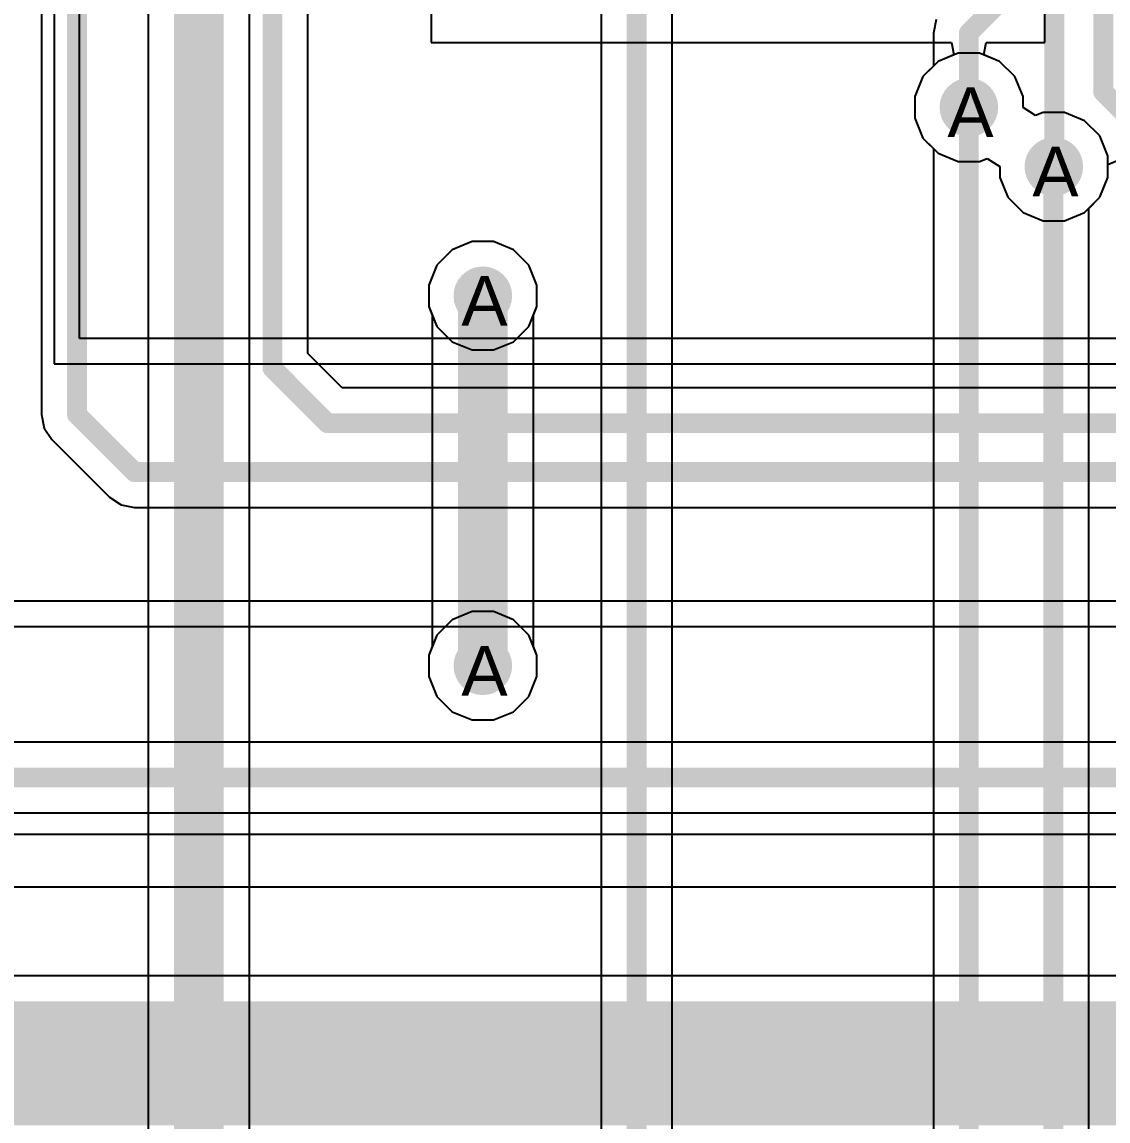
# Model space of a CAD drawing. Header units: inches. Extents: x 0 to 208, y 0 to 213.
# Drawn here: x 1.5934 to 2.0308, y 2.1997 to 2.6423 of the extents above; entities that cross this region are included whole.
import ezdxf

# ---------------------------------------------------------------- set-up
doc = ezdxf.new("R2010")
doc.units = ezdxf.units.IN
doc.header["$MEASUREMENT"] = 0
for name, color, linetype in [('Bottom Layer', 5, 'Continuous'), ('Drill Drawing', 1, 'Continuous'), ('L2_GND1', 16, 'Continuous'), ('L3_SIG1', 76, 'Continuous'), ('L4_PWR', 90, 'Continuous'), ('L5_GND2', 156, 'Continuous'), ('L6_SIG2', 130, 'Continuous'), ('L7_GND3', 216, 'Continuous'), ('Top Layer', 1, 'Continuous'), ('Via Holes', 16, 'Continuous')]:
    doc.layers.add(name, color=color, linetype=linetype)
doc.styles.add('Arial', font='', dxfattribs={"height": 0.2})
doc.styles.get('Arial').set_extended_font_data('Arial')

msp = doc.modelspace()

# ---------------------------------------------------------------- hatches: boundary and pattern name
at = {"layer": 'Bottom Layer'}
h = msp.add_hatch(color=5, dxfattribs=at)
edge = h.paths.add_edge_path()
edge.add_arc((1.97478, 2.60788), 0.01181, 0, 360)
h = msp.add_hatch(color=5, dxfattribs=at)
edge = h.paths.add_edge_path()
edge.add_arc((2.009, 2.584), 0.01181, 0, 360)
h = msp.add_hatch(color=5, dxfattribs=at)
edge = h.paths.add_edge_path()
edge.add_arc((1.779, 2.532), 0.01181, 0, 360)
h = msp.add_hatch(color=5, dxfattribs=at)
edge = h.paths.add_edge_path()
edge.add_arc((1.779, 2.383), 0.01181, 0, 360)
at = {"layer": 'L2_GND1'}
h = msp.add_hatch(color=16, dxfattribs=at)
edge = h.paths.add_edge_path()
edge.add_arc((1.97478, 2.60788), 0.01181, 0, 360)
h = msp.add_hatch(color=16, dxfattribs=at)
edge = h.paths.add_edge_path()
edge.add_arc((2.009, 2.584), 0.01181, 0, 360)
h = msp.add_hatch(color=16, dxfattribs=at)
edge = h.paths.add_edge_path()
edge.add_arc((1.779, 2.532), 0.01181, 0, 360)
h = msp.add_hatch(color=16, dxfattribs=at)
edge = h.paths.add_edge_path()
edge.add_arc((1.779, 2.383), 0.01181, 0, 360)
at = {"layer": 'L3_SIG1'}
h = msp.add_hatch(color=76, dxfattribs=at)
edge = h.paths.add_edge_path()
edge.add_arc((1.97478, 2.60788), 0.01181, 0, 360)
h = msp.add_hatch(color=76, dxfattribs=at)
edge = h.paths.add_edge_path()
edge.add_arc((2.009, 2.584), 0.01181, 0, 360)
h = msp.add_hatch(color=76, dxfattribs=at)
edge = h.paths.add_edge_path()
edge.add_arc((1.779, 2.532), 0.01181, 0, 360)
h = msp.add_hatch(color=76, dxfattribs=at)
edge = h.paths.add_edge_path()
edge.add_arc((1.779, 2.383), 0.01181, 0, 360)
at = {"layer": 'L4_PWR'}
h = msp.add_hatch(color=90, dxfattribs=at)
edge = h.paths.add_edge_path()
edge.add_arc((1.97478, 2.60788), 0.01181, 0, 360)
h = msp.add_hatch(color=90, dxfattribs=at)
edge = h.paths.add_edge_path()
edge.add_arc((2.009, 2.584), 0.01181, 0, 360)
h = msp.add_hatch(color=90, dxfattribs=at)
edge = h.paths.add_edge_path()
edge.add_arc((1.779, 2.532), 0.01181, 0, 360)
h = msp.add_hatch(color=90, dxfattribs=at)
edge = h.paths.add_edge_path()
edge.add_arc((1.779, 2.383), 0.01181, 0, 360)
at = {"layer": 'L5_GND2'}
h = msp.add_hatch(color=156, dxfattribs=at)
edge = h.paths.add_edge_path()
edge.add_arc((1.97478, 2.60788), 0.01181, 0, 360)
h = msp.add_hatch(color=156, dxfattribs=at)
edge = h.paths.add_edge_path()
edge.add_arc((2.009, 2.584), 0.01181, 0, 360)
h = msp.add_hatch(color=156, dxfattribs=at)
edge = h.paths.add_edge_path()
edge.add_arc((1.779, 2.532), 0.01181, 0, 360)
h = msp.add_hatch(color=156, dxfattribs=at)
edge = h.paths.add_edge_path()
edge.add_arc((1.779, 2.383), 0.01181, 0, 360)
at = {"layer": 'L6_SIG2'}
h = msp.add_hatch(color=130, dxfattribs=at)
edge = h.paths.add_edge_path()
edge.add_arc((1.97478, 2.60788), 0.01181, 0, 360)
h = msp.add_hatch(color=130, dxfattribs=at)
edge = h.paths.add_edge_path()
edge.add_arc((2.009, 2.584), 0.01181, 0, 360)
h = msp.add_hatch(color=130, dxfattribs=at)
edge = h.paths.add_edge_path()
edge.add_arc((1.779, 2.532), 0.01181, 0, 360)
h = msp.add_hatch(color=130, dxfattribs=at)
edge = h.paths.add_edge_path()
edge.add_arc((1.779, 2.383), 0.01181, 0, 360)
at = {"layer": 'L7_GND3'}
h = msp.add_hatch(color=216, dxfattribs=at)
edge = h.paths.add_edge_path()
edge.add_arc((1.97478, 2.60788), 0.01181, 0, 360)
h = msp.add_hatch(color=216, dxfattribs=at)
edge = h.paths.add_edge_path()
edge.add_arc((2.009, 2.584), 0.01181, 0, 360)
h = msp.add_hatch(color=216, dxfattribs=at)
edge = h.paths.add_edge_path()
edge.add_arc((1.779, 2.532), 0.01181, 0, 360)
h = msp.add_hatch(color=216, dxfattribs=at)
edge = h.paths.add_edge_path()
edge.add_arc((1.779, 2.383), 0.01181, 0, 360)
at = {"layer": 'Top Layer'}
h = msp.add_hatch(color=1, dxfattribs=at)
edge = h.paths.add_edge_path()
edge.add_arc((1.97478, 2.60788), 0.01181, 0, 360)
h = msp.add_hatch(color=1, dxfattribs=at)
edge = h.paths.add_edge_path()
edge.add_arc((2.009, 2.584), 0.01181, 0, 360)
h = msp.add_hatch(color=1, dxfattribs=at)
edge = h.paths.add_edge_path()
edge.add_arc((1.779, 2.532), 0.01181, 0, 360)
h = msp.add_hatch(color=1, dxfattribs=at)
edge = h.paths.add_edge_path()
edge.add_arc((1.779, 2.383), 0.01181, 0, 360)
at = {"layer": 'Via Holes'}
h = msp.add_hatch(color=7, dxfattribs=at)
edge = h.paths.add_edge_path()
edge.add_arc((1.97478, 2.60788), 0.00591, 0, 360)
h = msp.add_hatch(color=7, dxfattribs=at)
edge = h.paths.add_edge_path()
edge.add_arc((2.009, 2.584), 0.00591, 0, 360)
h = msp.add_hatch(color=7, dxfattribs=at)
edge = h.paths.add_edge_path()
edge.add_arc((1.779, 2.532), 0.00591, 0, 360)
h = msp.add_hatch(color=7, dxfattribs=at)
edge = h.paths.add_edge_path()
edge.add_arc((1.779, 2.383), 0.00591, 0, 360)

# ---------------------------------------------------------------- linework, layer by layer
at = {"layer": 'Bottom Layer'}
for p, q in [((1.97044, 2.62969), (1.96242, 2.62637)), ((1.97912, 2.62969), (1.97044, 2.62969)), ((1.98713, 2.62637), (1.97912, 2.62969)), ((1.96242, 2.62637), (1.95629, 2.62024)), ((1.99327, 2.62024), (1.98713, 2.62637)), ((1.95629, 2.62024), (1.95297, 2.61222)), ((1.99659, 2.61222), (1.99327, 2.62024)), ((1.95297, 2.61222), (1.95297, 2.60354)), ((1.99659, 2.60788), (1.99659, 2.61222)), ((2.00159, 2.60454), (1.99659, 2.60788)), ((1.95297, 2.60354), (1.95629, 2.59553)), ((2.00466, 2.60581), (2.00159, 2.60454)), ((2.01334, 2.60581), (2.00466, 2.60581)), ((2.02135, 2.60249), (2.01334, 2.60581)), ((2.02749, 2.59635), (2.02135, 2.60249)), ((1.95629, 2.59553), (1.96242, 2.58939)), ((2.03081, 2.58834), (2.02749, 2.59635)), ((1.96242, 2.58939), (1.97044, 2.58607)), ((1.97044, 2.58607), (1.97912, 2.58607)), ((1.97912, 2.58607), (1.98219, 2.58734)), ((1.98219, 2.58734), (1.98719, 2.584)), ((2.03081, 2.57966), (2.03081, 2.58834)), ((1.98719, 2.584), (1.98719, 2.57966)), ((1.98719, 2.57966), (1.99051, 2.57165)), ((2.02749, 2.57165), (2.03081, 2.57966)), ((1.99051, 2.57165), (1.99665, 2.56551)), ((2.02135, 2.56551), (2.02749, 2.57165)), ((1.99665, 2.56551), (2.00466, 2.56219)), ((2.01334, 2.56219), (2.02135, 2.56551)), ((2.00466, 2.56219), (2.01334, 2.56219)), ((1.77466, 2.55381), (1.76665, 2.55049)), ((1.78334, 2.55381), (1.77466, 2.55381)), ((1.79135, 2.55049), (1.78334, 2.55381)), ((1.76665, 2.55049), (1.76051, 2.54435)), ((1.79749, 2.54435), (1.79135, 2.55049)), ((1.76051, 2.54435), (1.75719, 2.53634)), ((1.80081, 2.53634), (1.79749, 2.54435)), ((1.75719, 2.53634), (1.75719, 2.52766)), ((1.80081, 2.52766), (1.80081, 2.53634)), ((1.75719, 2.52766), (1.75861, 2.52424)), ((1.79939, 2.52424), (1.80081, 2.52766)), ((1.75861, 2.52424), (1.75861, 2.39076)), ((1.79939, 2.39076), (1.79939, 2.52424)), ((1.75861, 2.39076), (1.75719, 2.38734)), ((1.80081, 2.38734), (1.79939, 2.39076)), ((1.75719, 2.38734), (1.75719, 2.37866)), ((1.80081, 2.37866), (1.80081, 2.38734)), ((1.75719, 2.37866), (1.76051, 2.37065)), ((1.79749, 2.37065), (1.80081, 2.37866)), ((1.76051, 2.37065), (1.76665, 2.36451)), ((1.79135, 2.36451), (1.79749, 2.37065)), ((1.76665, 2.36451), (1.77466, 2.36119)), ((1.78334, 2.36119), (1.79135, 2.36451)), ((1.77466, 2.36119), (1.78334, 2.36119)), ((2.23249, 2.35227), (1.093, 2.35227)), ((1.09891, 2.32373), (2.27434, 2.32373)), ((2.23724, 2.25817), (0.5872, 2.25817))]:
    msp.add_line(p, q, dxfattribs=at)
for points in [[(1.779, 2.383, 0.02, 0.02, 0), (1.779, 2.532, 0.02, 0.02, 0)], [(1.093, 2.338, 0.008, 0.008, 0), (3.682, 2.338, 0.008, 0.008, 0)], [(0.53894, 2.22287, 0.05, 0.05, 0), (5.03359, 2.22287, 0.05, 0.05, 0)]]:
    msp.add_lwpolyline(points, format="xyseb", dxfattribs=at)
for points in [[(1.774, 2.532, 0.01, 0.01, 1), (1.784, 2.532, 0.01, 0.01, 1)], [(1.774, 2.383, 0.01, 0.01, 1), (1.784, 2.383, 0.01, 0.01, 1)]]:
    msp.add_lwpolyline(points, format="xyseb", close=True, dxfattribs=at)
at = {"layer": 'L2_GND1'}
for p, q in [((1.82673, 2.66085), (1.82673, 1.90854)), ((1.85527, 1.91446), (1.85527, 2.66085)), ((1.97044, 2.62969), (1.96242, 2.62637)), ((1.97912, 2.62969), (1.97044, 2.62969)), ((1.98713, 2.62637), (1.97912, 2.62969)), ((1.96242, 2.62637), (1.95629, 2.62024)), ((1.99327, 2.62024), (1.98713, 2.62637)), ((1.95629, 2.62024), (1.95297, 2.61222)), ((1.99659, 2.61222), (1.99327, 2.62024)), ((1.95297, 2.61222), (1.95297, 2.60354)), ((1.99659, 2.60788), (1.99659, 2.61222)), ((2.00159, 2.60454), (1.99659, 2.60788)), ((1.95297, 2.60354), (1.95629, 2.59553)), ((2.00466, 2.60581), (2.00159, 2.60454)), ((2.01334, 2.60581), (2.00466, 2.60581)), ((2.02135, 2.60249), (2.01334, 2.60581)), ((2.02749, 2.59635), (2.02135, 2.60249)), ((1.95629, 2.59553), (1.96242, 2.58939)), ((2.03081, 2.58834), (2.02749, 2.59635)), ((1.96242, 2.58939), (1.97044, 2.58607)), ((1.97044, 2.58607), (1.97912, 2.58607)), ((1.97912, 2.58607), (1.98219, 2.58734)), ((1.98219, 2.58734), (1.98719, 2.584)), ((2.03081, 2.57966), (2.03081, 2.58834)), ((1.98719, 2.584), (1.98719, 2.57966)), ((1.98719, 2.57966), (1.99051, 2.57165)), ((2.02749, 2.57165), (2.03081, 2.57966)), ((1.99051, 2.57165), (1.99665, 2.56551)), ((2.02135, 2.56551), (2.02749, 2.57165)), ((1.99665, 2.56551), (2.00466, 2.56219)), ((2.01334, 2.56219), (2.02135, 2.56551)), ((2.00466, 2.56219), (2.01334, 2.56219)), ((1.77466, 2.55381), (1.76665, 2.55049)), ((1.78334, 2.55381), (1.77466, 2.55381)), ((1.79135, 2.55049), (1.78334, 2.55381)), ((1.76665, 2.55049), (1.76051, 2.54435)), ((1.79749, 2.54435), (1.79135, 2.55049)), ((1.76051, 2.54435), (1.75719, 2.53634)), ((1.80081, 2.53634), (1.79749, 2.54435)), ((1.75719, 2.53634), (1.75719, 2.52766)), ((1.80081, 2.52766), (1.80081, 2.53634)), ((1.75719, 2.52766), (1.76051, 2.51965)), ((1.79749, 2.51965), (1.80081, 2.52766)), ((1.76051, 2.51965), (1.76665, 2.51351)), ((1.79135, 2.51351), (1.79749, 2.51965)), ((1.76665, 2.51351), (1.77466, 2.51019)), ((1.77466, 2.51019), (1.78334, 2.51019)), ((1.78334, 2.51019), (1.79135, 2.51351)), ((1.77466, 2.40481), (1.76665, 2.40149)), ((1.78334, 2.40481), (1.77466, 2.40481)), ((1.79135, 2.40149), (1.78334, 2.40481)), ((1.76665, 2.40149), (1.76051, 2.39535)), ((1.79749, 2.39535), (1.79135, 2.40149)), ((1.76051, 2.39535), (1.75719, 2.38734)), ((1.80081, 2.38734), (1.79749, 2.39535)), ((1.75719, 2.38734), (1.75719, 2.37866)), ((1.80081, 2.37866), (1.80081, 2.38734)), ((1.75719, 2.37866), (1.76051, 2.37065)), ((1.79749, 2.37065), (1.80081, 2.37866)), ((1.76051, 2.37065), (1.76665, 2.36451)), ((1.79135, 2.36451), (1.79749, 2.37065)), ((1.76665, 2.36451), (1.77466, 2.36119)), ((1.78334, 2.36119), (1.79135, 2.36451)), ((1.77466, 2.36119), (1.78334, 2.36119))]:
    msp.add_line(p, q, dxfattribs=at)
msp.add_lwpolyline([(1.841, 1.90854, 0.008, 0.008, 0), (1.841, 2.67742, 0.008, 0.008, 0)], format="xyseb", dxfattribs=at)
at = {"layer": 'L3_SIG1'}
for p, q in [((1.97044, 2.62969), (1.96242, 2.62637)), ((1.97912, 2.62969), (1.97044, 2.62969)), ((1.98713, 2.62637), (1.97912, 2.62969)), ((1.96242, 2.62637), (1.95629, 2.62024)), ((1.99327, 2.62024), (1.98713, 2.62637)), ((1.95629, 2.62024), (1.95297, 2.61222)), ((1.99659, 2.61222), (1.99327, 2.62024)), ((1.95297, 2.61222), (1.95297, 2.60354)), ((1.99659, 2.60788), (1.99659, 2.61222)), ((2.00159, 2.60454), (1.99659, 2.60788)), ((1.95297, 2.60354), (1.95629, 2.59553)), ((2.00466, 2.60581), (2.00159, 2.60454)), ((2.01334, 2.60581), (2.00466, 2.60581)), ((2.02135, 2.60249), (2.01334, 2.60581)), ((2.02749, 2.59635), (2.02135, 2.60249)), ((1.95629, 2.59553), (1.96242, 2.58939)), ((2.03081, 2.58834), (2.02749, 2.59635)), ((1.96242, 2.58939), (1.97044, 2.58607)), ((1.97044, 2.58607), (1.97912, 2.58607)), ((1.97912, 2.58607), (1.98219, 2.58734)), ((1.98219, 2.58734), (1.98719, 2.584)), ((2.03081, 2.57966), (2.03081, 2.58834)), ((1.98719, 2.584), (1.98719, 2.57966)), ((1.98719, 2.57966), (1.99051, 2.57165)), ((2.02749, 2.57165), (2.03081, 2.57966)), ((1.99051, 2.57165), (1.99665, 2.56551)), ((2.02135, 2.56551), (2.02749, 2.57165)), ((1.99665, 2.56551), (2.00466, 2.56219)), ((2.01334, 2.56219), (2.02135, 2.56551)), ((2.00466, 2.56219), (2.01334, 2.56219)), ((1.77466, 2.55381), (1.76665, 2.55049)), ((1.78334, 2.55381), (1.77466, 2.55381)), ((1.79135, 2.55049), (1.78334, 2.55381)), ((1.76665, 2.55049), (1.76051, 2.54435)), ((1.79749, 2.54435), (1.79135, 2.55049)), ((1.76051, 2.54435), (1.75719, 2.53634)), ((1.80081, 2.53634), (1.79749, 2.54435)), ((1.75719, 2.53634), (1.75719, 2.52766)), ((1.80081, 2.52766), (1.80081, 2.53634)), ((1.75719, 2.52766), (1.76051, 2.51965)), ((1.79749, 2.51965), (1.80081, 2.52766)), ((1.76051, 2.51965), (1.76665, 2.51351)), ((1.79135, 2.51351), (1.79749, 2.51965)), ((1.76665, 2.51351), (1.77466, 2.51019)), ((1.77466, 2.51019), (1.78334, 2.51019)), ((1.78334, 2.51019), (1.79135, 2.51351)), ((1.77466, 2.40481), (1.76665, 2.40149)), ((1.78334, 2.40481), (1.77466, 2.40481)), ((1.79135, 2.40149), (1.78334, 2.40481)), ((1.76665, 2.40149), (1.76051, 2.39535)), ((1.79749, 2.39535), (1.79135, 2.40149)), ((1.76051, 2.39535), (1.75719, 2.38734)), ((1.80081, 2.38734), (1.79749, 2.39535)), ((1.75719, 2.38734), (1.75719, 2.37866)), ((1.80081, 2.37866), (1.80081, 2.38734)), ((1.75719, 2.37866), (1.76051, 2.37065)), ((1.79749, 2.37065), (1.80081, 2.37866)), ((1.76051, 2.37065), (1.76665, 2.36451)), ((1.79135, 2.36451), (1.79749, 2.37065)), ((1.76665, 2.36451), (1.77466, 2.36119)), ((1.78334, 2.36119), (1.79135, 2.36451)), ((1.77466, 2.36119), (1.78334, 2.36119))]:
    msp.add_line(p, q, dxfattribs=at)
at = {"layer": 'L4_PWR'}
for p, q in [((2.00541, 2.634), (2.00541, 2.95101)), ((1.60633, 2.71824), (1.60633, 2.51481)), ((1.61653, 2.51481), (1.61653, 2.71824)), ((1.75824, 2.71824), (1.75824, 2.634)), ((1.75824, 2.634), (1.96777, 2.634)), ((1.96777, 2.634), (1.96877, 2.629)), ((1.98079, 2.629), (1.98178, 2.634)), ((1.98178, 2.634), (2.00541, 2.634)), ((1.96877, 2.629), (1.96242, 2.62637)), ((1.98713, 2.62637), (1.98079, 2.629)), ((1.96242, 2.62637), (1.95629, 2.62024)), ((1.99327, 2.62024), (1.98713, 2.62637)), ((1.95629, 2.62024), (1.95297, 2.61222)), ((1.99659, 2.61222), (1.99327, 2.62024)), ((1.95297, 2.61222), (1.95297, 2.60354)), ((1.99659, 2.60788), (1.99659, 2.61222)), ((2.00159, 2.60454), (1.99659, 2.60788)), ((1.95297, 2.60354), (1.95629, 2.59553)), ((2.00466, 2.60581), (2.00159, 2.60454)), ((2.01334, 2.60581), (2.00466, 2.60581)), ((2.02135, 2.60249), (2.01334, 2.60581)), ((2.02749, 2.59635), (2.02135, 2.60249)), ((1.95629, 2.59553), (1.96242, 2.58939)), ((2.03081, 2.58834), (2.02749, 2.59635)), ((1.96242, 2.58939), (1.97044, 2.58607)), ((1.97044, 2.58607), (1.97912, 2.58607)), ((1.97912, 2.58607), (1.98219, 2.58734)), ((1.98219, 2.58734), (1.98719, 2.584)), ((2.03081, 2.57966), (2.03081, 2.58834)), ((1.98719, 2.584), (1.98719, 2.57966)), ((1.98719, 2.57966), (1.99051, 2.57165)), ((2.02749, 2.57165), (2.03081, 2.57966)), ((1.99051, 2.57165), (1.99665, 2.56551)), ((2.02135, 2.56551), (2.02749, 2.57165)), ((1.99665, 2.56551), (2.00466, 2.56219)), ((2.01334, 2.56219), (2.02135, 2.56551)), ((2.00466, 2.56219), (2.01334, 2.56219)), ((1.60633, 2.51481), (1.60633, 2.50462)), ((2.254, 2.51481), (1.61653, 2.51481)), ((1.60633, 2.50462), (3.77294, 2.50462)), ((2.67157, 2.409), (1.52016, 2.409)), ((1.51916, 2.3988), (2.254, 2.3988)), ((2.254, 2.315), (1.07285, 2.315)), ((1.07671, 2.294), (2.23395, 2.294))]:
    msp.add_line(p, q, dxfattribs=at)
at = {"layer": 'L5_GND2'}
for p, q in [((1.97044, 2.62969), (1.96242, 2.62637)), ((1.97912, 2.62969), (1.97044, 2.62969)), ((1.98713, 2.62637), (1.97912, 2.62969)), ((1.96242, 2.62637), (1.95629, 2.62024)), ((1.99327, 2.62024), (1.98713, 2.62637)), ((1.95629, 2.62024), (1.95297, 2.61222)), ((1.99659, 2.61222), (1.99327, 2.62024)), ((1.95297, 2.61222), (1.95297, 2.60354)), ((1.99659, 2.60788), (1.99659, 2.61222)), ((2.00159, 2.60454), (1.99659, 2.60788)), ((1.95297, 2.60354), (1.95629, 2.59553)), ((2.00466, 2.60581), (2.00159, 2.60454)), ((2.01334, 2.60581), (2.00466, 2.60581)), ((2.02135, 2.60249), (2.01334, 2.60581)), ((2.02749, 2.59635), (2.02135, 2.60249)), ((1.95629, 2.59553), (1.96242, 2.58939)), ((2.03081, 2.58834), (2.02749, 2.59635)), ((1.96242, 2.58939), (1.97044, 2.58607)), ((1.97044, 2.58607), (1.97912, 2.58607)), ((1.97912, 2.58607), (1.98219, 2.58734)), ((1.98219, 2.58734), (1.98719, 2.584)), ((2.03081, 2.57966), (2.03081, 2.58834)), ((1.98719, 2.584), (1.98719, 2.57966)), ((1.98719, 2.57966), (1.99051, 2.57165)), ((2.02749, 2.57165), (2.03081, 2.57966)), ((1.99051, 2.57165), (1.99665, 2.56551)), ((2.02135, 2.56551), (2.02749, 2.57165)), ((1.99665, 2.56551), (2.00466, 2.56219)), ((2.01334, 2.56219), (2.02135, 2.56551)), ((2.00466, 2.56219), (2.01334, 2.56219)), ((1.77466, 2.55381), (1.76665, 2.55049)), ((1.78334, 2.55381), (1.77466, 2.55381)), ((1.79135, 2.55049), (1.78334, 2.55381)), ((1.76665, 2.55049), (1.76051, 2.54435)), ((1.79749, 2.54435), (1.79135, 2.55049)), ((1.76051, 2.54435), (1.75719, 2.53634)), ((1.80081, 2.53634), (1.79749, 2.54435)), ((1.75719, 2.53634), (1.75719, 2.52766)), ((1.80081, 2.52766), (1.80081, 2.53634)), ((1.75719, 2.52766), (1.76051, 2.51965)), ((1.79749, 2.51965), (1.80081, 2.52766)), ((1.76051, 2.51965), (1.76665, 2.51351)), ((1.79135, 2.51351), (1.79749, 2.51965)), ((1.76665, 2.51351), (1.77466, 2.51019)), ((1.77466, 2.51019), (1.78334, 2.51019)), ((1.78334, 2.51019), (1.79135, 2.51351)), ((1.77466, 2.40481), (1.76665, 2.40149)), ((1.78334, 2.40481), (1.77466, 2.40481)), ((1.79135, 2.40149), (1.78334, 2.40481)), ((1.76665, 2.40149), (1.76051, 2.39535)), ((1.79749, 2.39535), (1.79135, 2.40149)), ((1.76051, 2.39535), (1.75719, 2.38734)), ((1.80081, 2.38734), (1.79749, 2.39535)), ((1.75719, 2.38734), (1.75719, 2.37866)), ((1.80081, 2.37866), (1.80081, 2.38734)), ((1.75719, 2.37866), (1.76051, 2.37065)), ((1.79749, 2.37065), (1.80081, 2.37866)), ((1.76051, 2.37065), (1.76665, 2.36451)), ((1.79135, 2.36451), (1.79749, 2.37065)), ((1.76665, 2.36451), (1.77466, 2.36119)), ((1.78334, 2.36119), (1.79135, 2.36451)), ((1.77466, 2.36119), (1.78334, 2.36119))]:
    msp.add_line(p, q, dxfattribs=at)
at = {"layer": 'L6_SIG2'}
for p, q in [((1.64421, 2.97325), (1.64421, 1.85505)), ((1.68499, 1.8466), (1.68499, 2.75812)), ((1.97044, 2.62969), (1.96242, 2.62637)), ((1.97912, 2.62969), (1.97044, 2.62969)), ((1.98713, 2.62637), (1.97912, 2.62969)), ((1.96242, 2.62637), (1.95629, 2.62024)), ((1.99327, 2.62024), (1.98713, 2.62637)), ((1.95629, 2.62024), (1.95297, 2.61222)), ((1.99659, 2.61222), (1.99327, 2.62024)), ((1.95297, 2.61222), (1.95297, 2.60354)), ((1.99659, 2.60788), (1.99659, 2.61222)), ((2.00159, 2.60454), (1.99659, 2.60788)), ((1.95297, 2.60354), (1.95629, 2.59553)), ((2.00466, 2.60581), (2.00159, 2.60454)), ((2.01334, 2.60581), (2.00466, 2.60581)), ((2.02135, 2.60249), (2.01334, 2.60581)), ((2.02749, 2.59635), (2.02135, 2.60249)), ((1.95629, 2.59553), (1.9605, 2.59131)), ((2.03081, 2.58834), (2.02749, 2.59635)), ((1.9605, 2.59131), (1.9605, 1.70969)), ((2.03081, 2.57966), (2.03081, 2.58834)), ((2.02749, 2.57165), (2.03081, 2.57966)), ((2.02305, 2.56721), (2.02749, 2.57165)), ((2.02305, 1.70731), (2.02305, 2.56721)), ((1.77466, 2.55381), (1.76665, 2.55049)), ((1.78334, 2.55381), (1.77466, 2.55381)), ((1.79135, 2.55049), (1.78334, 2.55381)), ((1.76665, 2.55049), (1.76051, 2.54435)), ((1.79749, 2.54435), (1.79135, 2.55049)), ((1.76051, 2.54435), (1.75719, 2.53634)), ((1.80081, 2.53634), (1.79749, 2.54435)), ((1.75719, 2.53634), (1.75719, 2.52766)), ((1.80081, 2.52766), (1.80081, 2.53634)), ((1.75719, 2.52766), (1.76051, 2.51965)), ((1.79749, 2.51965), (1.80081, 2.52766)), ((1.76051, 2.51965), (1.76665, 2.51351)), ((1.79135, 2.51351), (1.79749, 2.51965)), ((1.76665, 2.51351), (1.77466, 2.51019)), ((1.77466, 2.51019), (1.78334, 2.51019)), ((1.78334, 2.51019), (1.79135, 2.51351)), ((1.77466, 2.40481), (1.76665, 2.40149)), ((1.78334, 2.40481), (1.77466, 2.40481)), ((1.79135, 2.40149), (1.78334, 2.40481)), ((1.76665, 2.40149), (1.76051, 2.39535)), ((1.79749, 2.39535), (1.79135, 2.40149)), ((1.76051, 2.39535), (1.75719, 2.38734)), ((1.80081, 2.38734), (1.79749, 2.39535)), ((1.75719, 2.38734), (1.75719, 2.37866)), ((1.80081, 2.37866), (1.80081, 2.38734)), ((1.75719, 2.37866), (1.76051, 2.37065)), ((1.79749, 2.37065), (1.80081, 2.37866)), ((1.76051, 2.37065), (1.76665, 2.36451)), ((1.79135, 2.36451), (1.79749, 2.37065)), ((1.76665, 2.36451), (1.77466, 2.36119)), ((1.78334, 2.36119), (1.79135, 2.36451)), ((1.77466, 2.36119), (1.78334, 2.36119))]:
    msp.add_line(p, q, dxfattribs=at)
for points in [[(1.6646, 1.8466, 0.02, 0.02, 0), (1.6646, 2.98101, 0.02, 0.02, 0)], [(1.97478, 1.70378, 0.008, 0.008, 0), (1.97478, 2.60788, 0.008, 0.008, 0)], [(2.00878, 1.70578, 0.008, 0.008, 0), (2.00878, 2.584, 0.008, 0.008, 0)]]:
    msp.add_lwpolyline(points, format="xyseb", dxfattribs=at)
for points in [[(1.97278, 2.60788, 0.004, 0.004, 1), (1.97678, 2.60788, 0.004, 0.004, 1)], [(2.00678, 2.584, 0.004, 0.004, 1), (2.01078, 2.584, 0.004, 0.004, 1)]]:
    msp.add_lwpolyline(points, format="xyseb", close=True, dxfattribs=at)
at = {"layer": 'L7_GND3'}
for p, q in [((1.97044, 2.62969), (1.96242, 2.62637)), ((1.97912, 2.62969), (1.97044, 2.62969)), ((1.98713, 2.62637), (1.97912, 2.62969)), ((1.96242, 2.62637), (1.95629, 2.62024)), ((1.99327, 2.62024), (1.98713, 2.62637)), ((1.95629, 2.62024), (1.95297, 2.61222)), ((1.99659, 2.61222), (1.99327, 2.62024)), ((1.95297, 2.61222), (1.95297, 2.60354)), ((1.99659, 2.60788), (1.99659, 2.61222)), ((2.00159, 2.60454), (1.99659, 2.60788)), ((1.95297, 2.60354), (1.95629, 2.59553)), ((2.00466, 2.60581), (2.00159, 2.60454)), ((2.01334, 2.60581), (2.00466, 2.60581)), ((2.02135, 2.60249), (2.01334, 2.60581)), ((2.02749, 2.59635), (2.02135, 2.60249)), ((1.95629, 2.59553), (1.96242, 2.58939)), ((2.03081, 2.58834), (2.02749, 2.59635)), ((1.96242, 2.58939), (1.97044, 2.58607)), ((1.97044, 2.58607), (1.97912, 2.58607)), ((1.97912, 2.58607), (1.98219, 2.58734)), ((1.98219, 2.58734), (1.98719, 2.584)), ((2.03081, 2.57966), (2.03081, 2.58834)), ((1.98719, 2.584), (1.98719, 2.57966)), ((1.98719, 2.57966), (1.99051, 2.57165)), ((2.02749, 2.57165), (2.03081, 2.57966)), ((1.99051, 2.57165), (1.99665, 2.56551)), ((2.02135, 2.56551), (2.02749, 2.57165)), ((1.99665, 2.56551), (2.00466, 2.56219)), ((2.01334, 2.56219), (2.02135, 2.56551)), ((2.00466, 2.56219), (2.01334, 2.56219)), ((1.77466, 2.55381), (1.76665, 2.55049)), ((1.78334, 2.55381), (1.77466, 2.55381)), ((1.79135, 2.55049), (1.78334, 2.55381)), ((1.76665, 2.55049), (1.76051, 2.54435)), ((1.79749, 2.54435), (1.79135, 2.55049)), ((1.76051, 2.54435), (1.75719, 2.53634)), ((1.80081, 2.53634), (1.79749, 2.54435)), ((1.75719, 2.53634), (1.75719, 2.52766)), ((1.80081, 2.52766), (1.80081, 2.53634)), ((1.75719, 2.52766), (1.76051, 2.51965)), ((1.79749, 2.51965), (1.80081, 2.52766)), ((1.76051, 2.51965), (1.76665, 2.51351)), ((1.79135, 2.51351), (1.79749, 2.51965)), ((1.76665, 2.51351), (1.77466, 2.51019)), ((1.77466, 2.51019), (1.78334, 2.51019)), ((1.78334, 2.51019), (1.79135, 2.51351)), ((1.77466, 2.40481), (1.76665, 2.40149)), ((1.78334, 2.40481), (1.77466, 2.40481)), ((1.79135, 2.40149), (1.78334, 2.40481)), ((1.76665, 2.40149), (1.76051, 2.39535)), ((1.79749, 2.39535), (1.79135, 2.40149)), ((1.76051, 2.39535), (1.75719, 2.38734)), ((1.80081, 2.38734), (1.79749, 2.39535)), ((1.75719, 2.38734), (1.75719, 2.37866)), ((1.80081, 2.37866), (1.80081, 2.38734)), ((1.75719, 2.37866), (1.76051, 2.37065)), ((1.79749, 2.37065), (1.80081, 2.37866)), ((1.76051, 2.37065), (1.76665, 2.36451)), ((1.79135, 2.36451), (1.79749, 2.37065)), ((1.76665, 2.36451), (1.77466, 2.36119)), ((1.78334, 2.36119), (1.79135, 2.36451)), ((1.77466, 2.36119), (1.78334, 2.36119))]:
    msp.add_line(p, q, dxfattribs=at)
at = {"layer": 'Top Layer'}
for p, q in [((1.70852, 2.50877), (1.70852, 2.76582)), ((1.60125, 2.74701), (1.60125, 2.48421)), ((1.96159, 2.64327), (1.9605, 2.63781)), ((1.9605, 2.63781), (1.9605, 2.63781)), ((1.9605, 2.63781), (1.9605, 2.62445)), ((1.95629, 2.62024), (1.95297, 2.61222)), ((1.9605, 2.62445), (1.95629, 2.62024)), ((1.95297, 2.61222), (1.95297, 2.60354)), ((1.95297, 2.60354), (1.95629, 2.59553)), ((1.95629, 2.59553), (1.96242, 2.58939)), ((1.96242, 2.58939), (1.97044, 2.58607)), ((1.97044, 2.58607), (1.97912, 2.58607)), ((1.97912, 2.58607), (1.98219, 2.58734)), ((1.98219, 2.58734), (1.98719, 2.584)), ((2.03081, 2.58493), (2.03581, 2.587)), ((2.03081, 2.57966), (2.03081, 2.58493)), ((1.98719, 2.584), (1.98719, 2.57966)), ((1.98719, 2.57966), (1.99051, 2.57165)), ((2.02749, 2.57165), (2.03081, 2.57966)), ((1.99051, 2.57165), (1.99665, 2.56551)), ((2.02135, 2.56551), (2.02749, 2.57165)), ((1.99665, 2.56551), (2.00466, 2.56219)), ((2.01334, 2.56219), (2.02135, 2.56551)), ((2.00466, 2.56219), (2.01334, 2.56219)), ((1.77466, 2.55381), (1.76665, 2.55049)), ((1.78334, 2.55381), (1.77466, 2.55381)), ((1.79135, 2.55049), (1.78334, 2.55381)), ((1.76665, 2.55049), (1.76051, 2.54435)), ((1.79749, 2.54435), (1.79135, 2.55049)), ((1.76051, 2.54435), (1.75719, 2.53634)), ((1.80081, 2.53634), (1.79749, 2.54435)), ((1.75719, 2.53634), (1.75719, 2.52766)), ((1.80081, 2.52766), (1.80081, 2.53634)), ((1.75719, 2.52766), (1.76051, 2.51965)), ((1.79749, 2.51965), (1.80081, 2.52766)), ((1.76051, 2.51965), (1.76665, 2.51351)), ((1.79135, 2.51351), (1.79749, 2.51965)), ((1.76665, 2.51351), (1.77466, 2.51019)), ((1.77466, 2.51019), (1.78334, 2.51019)), ((1.78334, 2.51019), (1.79135, 2.51351)), ((1.72233, 2.49496), (1.70852, 2.50877)), ((2.81932, 2.49496), (1.72233, 2.49496)), ((1.60125, 2.48421), (1.60125, 2.48421)), ((1.60125, 2.48421), (1.60234, 2.47875)), ((1.60234, 2.47875), (1.60543, 2.47412)), ((1.60543, 2.47412), (1.62864, 2.45091)), ((1.62864, 2.45091), (1.62864, 2.45091)), ((1.62864, 2.45091), (1.63327, 2.44781)), ((1.63327, 2.44781), (1.63873, 2.44673)), ((1.63873, 2.44673), (1.63873, 2.44673)), ((1.63873, 2.44673), (2.80525, 2.44673)), ((1.77466, 2.40481), (1.76665, 2.40149)), ((1.78334, 2.40481), (1.77466, 2.40481)), ((1.79135, 2.40149), (1.78334, 2.40481)), ((1.76665, 2.40149), (1.76051, 2.39535)), ((1.79749, 2.39535), (1.79135, 2.40149)), ((1.76051, 2.39535), (1.75719, 2.38734)), ((1.80081, 2.38734), (1.79749, 2.39535)), ((1.75719, 2.38734), (1.75719, 2.37866)), ((1.80081, 2.37866), (1.80081, 2.38734)), ((1.75719, 2.37866), (1.76051, 2.37065)), ((1.79749, 2.37065), (1.80081, 2.37866)), ((1.76051, 2.37065), (1.76665, 2.36451)), ((1.79135, 2.36451), (1.79749, 2.37065)), ((1.76665, 2.36451), (1.77466, 2.36119)), ((1.78334, 2.36119), (1.79135, 2.36451)), ((1.77466, 2.36119), (1.78334, 2.36119))]:
    msp.add_line(p, q, dxfattribs=at)
for points in [[(2.00923, 2.58423, 0.008, 0.008, 0), (2.00923, 2.84157, 0.008, 0.008, 0)], [(2.02892, 2.61408, 0.008, 0.008, 0), (2.02892, 2.84157, 0.008, 0.008, 0)], [(1.69425, 2.50286, 0.008, 0.008, 0), (1.69425, 2.78339, 0.008, 0.008, 0)], [(1.61552, 2.48421, 0.008, 0.008, 0), (1.61552, 2.76184, 0.008, 0.008, 0)], [(1.97478, 2.63781, 0.008, 0.008, 0), (1.98955, 2.65258, 0.008, 0.008, 0)], [(1.97478, 2.60788, 0.008, 0.008, 0), (1.97478, 2.63781, 0.008, 0.008, 0)], [(2.02892, 2.61408, 0.008, 0.008, 0), (2.062, 2.581, 0.008, 0.008, 0)], [(1.69425, 2.50286, 0.008, 0.008, 0), (1.71642, 2.48068, 0.008, 0.008, 0)], [(1.61552, 2.48421, 0.008, 0.008, 0), (1.63873, 2.461, 0.008, 0.008, 0)], [(1.71642, 2.48068, 0.008, 0.008, 0), (2.81932, 2.48068, 0.008, 0.008, 0)], [(1.63873, 2.461, 0.008, 0.008, 0), (2.81116, 2.461, 0.008, 0.008, 0)]]:
    msp.add_lwpolyline(points, format="xyseb", dxfattribs=at)
for points in [[(1.97278, 2.63781, 0.004, 0.004, 1), (1.97678, 2.63781, 0.004, 0.004, 1)], [(1.97278, 2.63781, 0.004, 0.004, 1), (1.97678, 2.63781, 0.004, 0.004, 1)], [(2.02692, 2.61408, 0.004, 0.004, 1), (2.03092, 2.61408, 0.004, 0.004, 1)], [(2.02692, 2.61408, 0.004, 0.004, 1), (2.03092, 2.61408, 0.004, 0.004, 1)], [(1.97278, 2.60788, 0.004, 0.004, 1), (1.97678, 2.60788, 0.004, 0.004, 1)], [(2.00723, 2.58423, 0.004, 0.004, 1), (2.01123, 2.58423, 0.004, 0.004, 1)], [(1.69225, 2.50286, 0.004, 0.004, 1), (1.69625, 2.50286, 0.004, 0.004, 1)], [(1.69225, 2.50286, 0.004, 0.004, 1), (1.69625, 2.50286, 0.004, 0.004, 1)], [(1.61352, 2.48421, 0.004, 0.004, 1), (1.61752, 2.48421, 0.004, 0.004, 1)], [(1.61352, 2.48421, 0.004, 0.004, 1), (1.61752, 2.48421, 0.004, 0.004, 1)], [(1.71442, 2.48068, 0.004, 0.004, 1), (1.71842, 2.48068, 0.004, 0.004, 1)], [(1.71442, 2.48068, 0.004, 0.004, 1), (1.71842, 2.48068, 0.004, 0.004, 1)], [(1.63673, 2.461, 0.004, 0.004, 1), (1.64073, 2.461, 0.004, 0.004, 1)], [(1.63673, 2.461, 0.004, 0.004, 1), (1.64073, 2.461, 0.004, 0.004, 1)]]:
    msp.add_lwpolyline(points, format="xyseb", close=True, dxfattribs=at)

# ---------------------------------------------------------------- texts
at = {"layer": 'Drill Drawing', "style": 'Arial'}
for p in [(1.96611, 2.59589), (2.00034, 2.572), (1.77034, 2.52), (1.77034, 2.371)]:
    msp.add_text('A', height=0.02, dxfattribs=at).set_placement(p)

doc.saveas('drawing.dxf')
